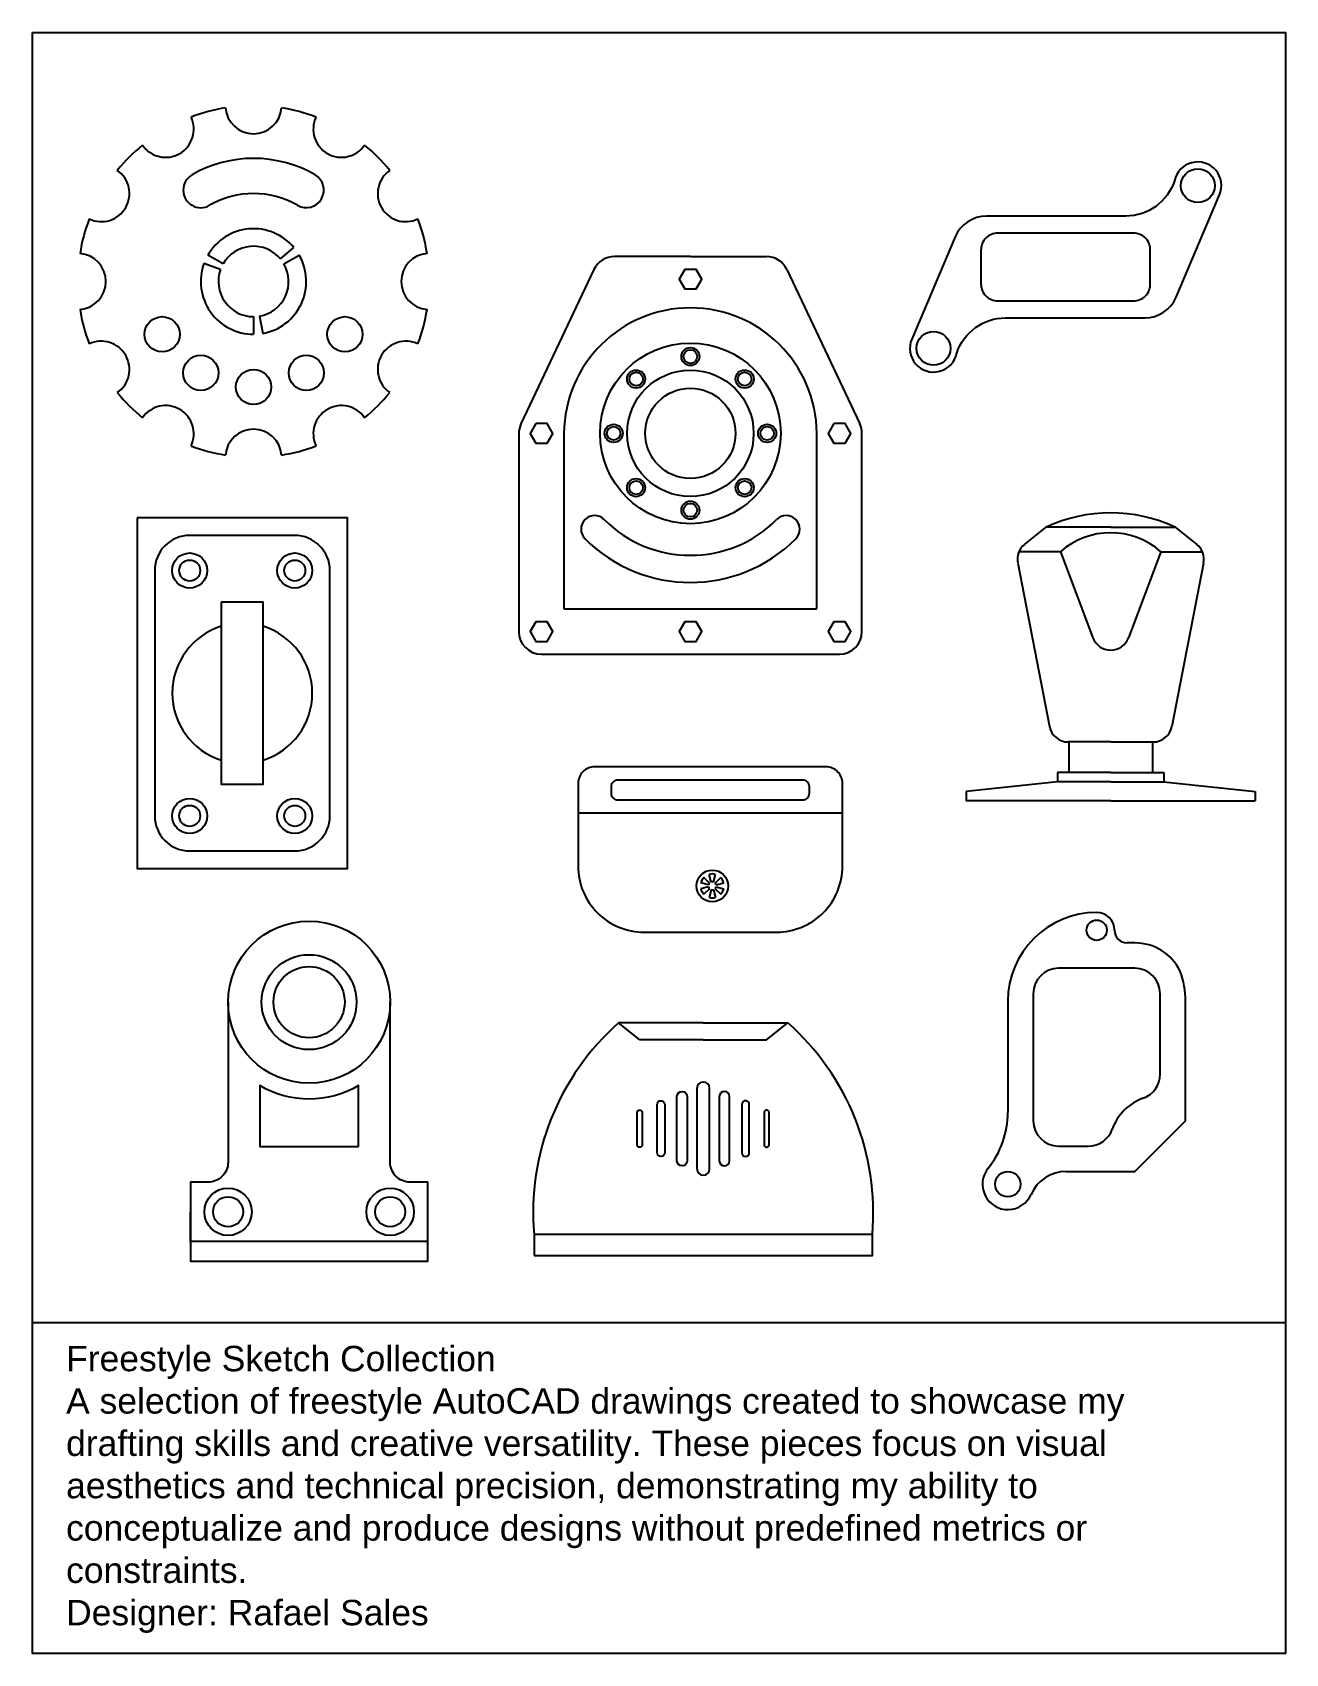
# Model space of a CAD drawing. Header units: millimetres. Extents: x 2987 to 3662, y 2041 to 2536.
# Drawn here: x 2986.8 to 3085.6, y 2041.5 to 2169.1 of the extents above; entities that cross this region are included whole.
import ezdxf

# ---------------------------------------------------------------- set-up
doc = ezdxf.new("R2010")
doc.units = ezdxf.units.MM
doc.layers.add('Dim', color=150, linetype='Continuous')
doc.styles.get("Standard").update_dxf_attribs({"font": 'arial.ttf'})

msp = doc.modelspace()

# ---------------------------------------------------------------- linework, layer by layer
for p, q in [((3001.846, 2150.889), (3000.647, 2151.582)), ((3006.367, 2151.285), (3007.428, 2152.175)), ((3006.644, 2150.889), (3007.843, 2151.582)), ((3038.662, 2151.462), (3032.673, 2151.462)), ((3038.662, 2151.462), (3044.652, 2151.462)), ((3001.642, 2150.451), (3000.341, 2150.925)), ((3031.065, 2150.445), (3025.315, 2138.305)), ((3046.259, 2150.445), (3052.01, 2138.305)), ((3004.245, 2146.734), (3004.245, 2145.349)), ((3004.726, 2146.776), (3004.967, 2145.413)), ((3025.144, 2137.543), (3025.144, 2121.934)), ((3028.701, 2137.543), (3028.701, 2123.713)), ((3048.624, 2123.713), (3048.624, 2137.543)), ((3052.181, 2121.934), (3052.181, 2137.543)), ((3064.989, 2128.788), (3066.688, 2130.154)), ((3071.774, 2130.154), (3066.688, 2130.154)), ((3071.774, 2130.154), (3076.86, 2130.154)), ((3076.86, 2130.154), (3078.559, 2128.788)), ((3067.812, 2128.221), (3064.555, 2128.221)), ((3067.812, 2128.221), (3070.373, 2121.445)), ((3075.736, 2128.221), (3073.175, 2121.445)), ((3075.736, 2128.221), (3078.993, 2128.221)), ((3064.457, 2127.334), (3066.96, 2114.454)), ((3079.091, 2127.334), (3076.588, 2114.454)), ((3028.701, 2123.713), (3048.624, 2123.713)), ((3026.922, 2120.155), (3050.402, 2120.155)), ((3071.774, 2113.242), (3068.431, 2113.242)), ((3068.478, 2113.242), (3068.478, 2110.845)), ((3071.774, 2113.242), (3075.117, 2113.242)), ((3075.07, 2113.242), (3075.07, 2110.845)), ((3067.58, 2110.845), (3067.58, 2110.096)), ((3071.774, 2110.845), (3067.58, 2110.845)), ((3071.774, 2110.845), (3075.968, 2110.845)), ((3075.968, 2110.845), (3075.968, 2110.096)), ((3067.58, 2110.096), (3060.389, 2109.347)), ((3060.389, 2109.347), (3060.389, 2108.598)), ((3071.774, 2110.096), (3067.58, 2110.096)), ((3071.774, 2110.096), (3075.968, 2110.096)), ((3075.968, 2110.096), (3083.159, 2109.347)), ((3083.159, 2109.347), (3083.159, 2108.598)), ((3071.774, 2108.598), (3060.389, 2108.598)), ((3071.774, 2108.598), (3083.159, 2108.598)), ((3050.645, 2107.635), (3029.815, 2107.635)), ((3040.308, 2102.209), (3040.146, 2102.812)), ((3040.47, 2102.209), (3040.631, 2102.812)), ((3040.087, 2101.988), (3039.483, 2102.15)), ((3040.087, 2101.826), (3039.483, 2101.664)), ((3040.168, 2102.128), (3039.726, 2102.57)), ((3040.168, 2101.686), (3039.726, 2101.244)), ((3040.308, 2101.605), (3040.146, 2101.002)), ((3040.47, 2101.605), (3040.631, 2101.002)), ((3040.61, 2102.128), (3041.052, 2102.57)), ((3040.61, 2101.686), (3041.052, 2101.244)), ((3040.691, 2101.988), (3041.294, 2102.15)), ((3040.691, 2101.826), (3041.294, 2101.664)), ((3073.672, 2095.417), (3067.672, 2095.417)), ((3065.672, 2093.417), (3065.672, 2083.417)), ((3075.672, 2087.074), (3075.672, 2093.417)), ((3039.671, 2091.124), (3033.006, 2091.124)), ((3034.672, 2089.791), (3033.006, 2091.124)), ((3039.671, 2091.124), (3046.337, 2091.124)), ((3044.67, 2089.791), (3046.337, 2091.124)), ((3039.671, 2089.791), (3034.672, 2089.791)), ((3039.671, 2089.791), (3044.67, 2089.791)), ((3067.672, 2081.417), (3070.015, 2081.417)), ((2986.824, 2067.525), (3085.553, 2067.525))]:
    msp.add_line(p, q)
for points in [[(2986.824, 2169.116), (3085.553, 2169.116), (3085.553, 2041.454), (2986.824, 2041.454)], [(3038.218, 2150.453), (3037.773, 2149.683), (3038.218, 2148.913), (3039.107, 2148.913), (3039.552, 2149.683), (3039.107, 2150.453)], [(3026.478, 2138.313), (3026.033, 2137.543), (3026.478, 2136.773), (3027.367, 2136.773), (3027.812, 2137.543), (3027.367, 2138.313)], [(3049.958, 2138.313), (3049.513, 2137.543), (3049.958, 2136.773), (3050.847, 2136.773), (3051.292, 2137.543), (3050.847, 2138.313)], [(2995.076, 2130.882), (2995.076, 2103.281), (3011.637, 2103.281), (3011.637, 2130.882)], [(3001.7, 2124.258), (3001.7, 2109.905), (3005.012, 2109.905), (3005.012, 2124.258)], [(3026.478, 2122.704), (3026.033, 2121.934), (3026.478, 2121.164), (3027.367, 2121.164), (3027.812, 2121.934), (3027.367, 2122.704)], [(3038.218, 2122.704), (3037.773, 2121.934), (3038.218, 2121.164), (3039.107, 2121.164), (3039.552, 2121.934), (3039.107, 2122.704)], [(3049.958, 2122.704), (3049.513, 2121.934), (3049.958, 2121.164), (3050.847, 2121.164), (3051.292, 2121.934), (3050.847, 2122.704)], [(3026.341, 2072.794), (3053.002, 2072.794), (3053.002, 2074.46), (3026.341, 2074.46)]]:
    msp.add_lwpolyline(points, close=True)
for points in [[(3076.803, 2157.425), (3076.803, 2157.425, -0.3210987), (3072.969, 2154.647), (3061.984, 2154.647, 0.3006474), (3059.529, 2153.024), (3056.1, 2144.971)], [(3059.648, 2143.863), (3059.648, 2143.863, -0.3210987), (3063.483, 2146.641), (3074.467, 2146.641, 0.3006474), (3076.923, 2148.264), (3080.352, 2156.316)], [(3077.257, 2095.191, 0.2852262), (3073.672, 2097.417), (3073.072, 2097.417)], [(3002.238, 2092.753), (3002.238, 2080.138, -0.4142136), (3000.68, 2078.58), (2999.279, 2078.58), (2999.279, 2072.35), (3017.968, 2072.35), (3017.968, 2078.58), (3016.567, 2078.58, -0.4142136), (3015.009, 2080.138), (3015.009, 2092.753)]]:
    msp.add_lwpolyline(points, format="xyb")
for points in [[(3062.889, 2147.975), (3073.563, 2147.975, 0.4142136), (3074.897, 2149.31), (3074.897, 2151.978, 0.4142136), (3073.563, 2153.312), (3062.889, 2153.312, 0.4142136), (3061.555, 2151.978), (3061.555, 2149.31, 0.4142136)], [(2996.456, 2126.742), (2996.456, 2107.421, 0.4142136), (2999.216, 2104.661), (3007.497, 2104.661, 0.4142136), (3010.257, 2107.421), (3010.257, 2126.742, 0.4142136), (3007.497, 2129.502), (2999.216, 2129.502, 0.4142136)], [(3035.023, 2098.262), (3045.437, 2098.262, 0.4142136), (3050.645, 2103.469), (3050.645, 2109.978, 0.4142136), (3049.343, 2111.28), (3031.117, 2111.28, 0.4142136), (3029.815, 2109.978), (3029.815, 2103.469, 0.4142136)], [(3032.94, 2108.677), (3047.52, 2108.677, 0.4142136), (3048.041, 2109.197), (3048.041, 2109.718, 0.4142136), (3047.52, 2110.239), (3032.94, 2110.239, 0.4142136), (3032.419, 2109.718), (3032.419, 2109.197, 0.4142136)], [(3012.517, 2081.384), (3012.517, 2086.189, -0.2742954), (3004.73, 2086.189), (3004.73, 2081.384)], [(3040.171, 2079.626), (3040.171, 2085.958, 1), (3039.172, 2085.958), (3039.172, 2079.626, 1)], [(3036.639, 2080.893, -1), (3036.039, 2080.893), (3036.039, 2084.692, -1), (3036.639, 2084.692)], [(3038.405, 2080.259, -1), (3037.605, 2080.259), (3037.605, 2085.325, -1), (3038.405, 2085.325)], [(3040.938, 2080.259, 1), (3041.738, 2080.259), (3041.738, 2085.325, 1), (3040.938, 2085.325)], [(3042.704, 2080.893, 1), (3043.304, 2080.893), (3043.304, 2084.692, 1), (3042.704, 2084.692)], [(3034.872, 2081.526, -1), (3034.472, 2081.526), (3034.472, 2084.059, -1), (3034.872, 2084.059)], [(3044.471, 2081.526, 1), (3044.87, 2081.526), (3044.87, 2084.059, 1), (3044.471, 2084.059)]]:
    msp.add_lwpolyline(points, format="xyb", close=True)
for points in [[(3063.672, 2092.817), (3063.672, 2084.074)], [(3068.254, 2079.417), (3073.672, 2079.417), (3077.672, 2083.417), (3077.672, 2092.817)], [(3017.968, 2073.908), (2999.279, 2073.908), (2999.279, 2076.244)]]:
    msp.add_lwpolyline(points)
for centre, radius in [((3078.633, 2157.048), 1.334), ((2997.049, 2145.349), 1.385), ((3011.441, 2145.349), 1.385), ((3057.819, 2144.239), 1.334), ((3000.091, 2142.308), 1.385), ((3008.4, 2142.308), 1.385), ((3038.662, 2137.543), 7.115), ((3038.662, 2143.591), 0.712), ((3038.662, 2143.591), 0.534), ((3004.245, 2141.195), 1.385), ((3034.386, 2141.82), 0.712), ((3038.662, 2137.543), 4.981), ((3034.386, 2141.82), 0.534), ((3042.939, 2141.82), 0.712), ((3042.939, 2141.82), 0.534), ((3038.662, 2137.543), 3.558), ((3032.615, 2137.543), 0.712), ((3032.615, 2137.543), 0.534), ((3044.71, 2137.543), 0.712), ((3044.71, 2137.543), 0.534), ((3034.386, 2133.267), 0.712), ((3034.386, 2133.267), 0.534), ((3042.939, 2133.267), 0.712), ((3042.939, 2133.267), 0.534), ((3038.662, 2131.495), 0.712), ((3038.662, 2131.495), 0.534), ((2999.216, 2126.742), 1.38), ((3007.497, 2126.742), 1.38), ((2999.216, 2126.742), 0.828), ((3007.497, 2126.742), 0.828), ((2999.216, 2107.421), 1.38), ((2999.216, 2107.421), 0.828), ((3007.497, 2107.421), 1.38), ((3007.497, 2107.421), 0.828), ((3040.389, 2101.907), 1.25), ((3008.623, 2092.753), 6.386), ((3070.672, 2098.417), 0.8), ((3008.623, 2092.753), 3.738), ((3008.623, 2092.753), 2.803), ((3063.672, 2078.417), 1), ((3002.238, 2076.244), 1.869), ((3002.238, 2076.244), 1.869), ((3002.238, 2076.244), 1.184), ((3002.238, 2076.244), 1.184), ((3015.009, 2076.244), 1.869), ((3015.009, 2076.244), 1.184)]:
    msp.add_circle(centre, radius)
for centre, radius, start, end in [((3004.245, 2149.504), 13.849, 99.17713, 110.82287), ((3004.245, 2163.353), 2.216, 184.58857, 355.41143), ((3004.245, 2149.504), 13.849, 69.17713, 80.82287), ((2997.321, 2161.498), 2.216, 214.58857, 25.41143), ((3011.17, 2161.498), 2.216, 154.58857, 325.41143), ((3004.245, 2149.504), 13.849, 129.17713, 140.82287), ((3004.245, 2149.504), 13.849, 39.17713, 50.82287), ((3004.245, 2149.504), 9.694, 60, 120), ((3078.633, 2157.048), 1.868, 336.93308, 168.36509), ((2992.252, 2156.429), 2.216, 244.58857, 55.41143), ((3000.091, 2156.7), 1.385, 120, 300), ((3008.4, 2156.7), 1.385, 240, 60), ((3016.239, 2156.429), 2.216, 124.58857, 295.41143), ((3004.245, 2149.504), 6.925, 60, 120), ((3004.245, 2149.504), 13.849, 159.17713, 170.82287), ((3004.245, 2149.504), 4.155, 40, 150), ((3004.245, 2149.504), 13.849, 9.17713, 20.82287), ((2990.396, 2149.504), 2.216, 274.58857, 85.41143), ((3004.245, 2149.504), 2.77, 40, 150), ((3004.245, 2149.504), 4.155, 280, 30), ((3018.094, 2149.504), 2.216, 94.58857, 265.41143), ((3032.673, 2149.683), 1.779, 90, 154.65382), ((3044.652, 2149.683), 1.779, 25.34618, 90), ((3004.245, 2149.504), 4.155, 160, 270), ((3004.245, 2149.504), 2.77, 160, 270), ((3004.245, 2149.504), 2.77, 280, 30), ((3004.245, 2149.504), 13.849, 189.17713, 200.82287), ((3004.245, 2149.504), 13.849, 339.17713, 350.82287), ((3038.662, 2137.464), 9.961, 0.45595, 179.54405), ((2992.252, 2142.58), 2.216, 304.58857, 115.41143), ((3016.239, 2142.58), 2.216, 64.58857, 235.41143), ((3057.819, 2144.239), 1.868, 156.93308, 348.36509), ((3004.245, 2149.504), 13.849, 219.17713, 230.82287), ((2997.321, 2137.511), 2.216, 334.58857, 145.41143), ((3011.17, 2137.511), 2.216, 34.58857, 205.41143), ((3004.245, 2149.504), 13.849, 309.17713, 320.82287), ((3004.245, 2135.655), 2.216, 4.58857, 175.41143), ((3026.922, 2137.543), 1.779, 154.65382, 180), ((3050.402, 2137.543), 1.779, 0, 25.34618), ((3004.245, 2149.504), 13.849, 249.17713, 260.82287), ((3004.245, 2149.504), 13.849, 279.17713, 290.82287), ((3031.116, 2129.996), 1.067, 45, 225), ((3038.662, 2137.543), 9.605, 225, 315), ((3046.209, 2129.996), 1.067, 315, 135), ((3071.774, 2119.302), 11.984, 64.88889, 115.11111), ((3071.774, 2123.726), 5.992, 48.60473, 131.39527), ((3038.662, 2137.543), 11.74, 225, 315), ((3065.927, 2127.62), 1.498, 128.79017, 191), ((3077.621, 2127.62), 1.498, 349, 51.20983), ((3003.356, 2117.082), 5.52, 107.4576, 252.5424), ((3003.356, 2117.082), 5.52, 287.4576, 72.5424), ((3026.922, 2121.934), 1.779, 180, 270), ((3050.402, 2121.934), 1.779, 270, 0), ((3071.774, 2121.975), 1.498, 200.70307, 339.29693), ((3068.431, 2114.739), 1.498, 191, 270), ((3075.117, 2114.739), 1.498, 270, 349), ((3040.389, 2101.907), 0.937, 75, 105), ((3040.389, 2101.907), 0.937, 135, 165), ((3040.389, 2101.907), 0.937, 195, 225), ((3040.389, 2101.907), 0.312, 135, 165), ((3040.389, 2101.907), 0.312, 195, 225), ((3040.389, 2101.907), 0.312, 75, 105), ((3040.389, 2101.907), 0.312, 255, 285), ((3040.389, 2101.907), 0.312, 15, 45), ((3040.389, 2101.907), 0.312, 315, 345), ((3040.389, 2101.907), 0.937, 15, 45), ((3040.389, 2101.907), 0.937, 315, 345), ((3040.389, 2101.907), 0.937, 255, 285), ((3070.672, 2092.817), 7, 90, 180), ((3070.672, 2098.417), 1.4, 0, 90), ((3073.072, 2098.417), 1, 180, 270), ((3067.672, 2093.417), 2, 90, 180), ((3073.672, 2093.417), 2, 0, 90), ((3070.672, 2092.817), 7, 0, 19.82164), ((3046.265, 2076.156), 19.996, 131.5342, 184.86298), ((3033.078, 2076.156), 19.996, 355.13702, 48.4658), ((3073.672, 2087.074), 2, 289.47122, 0), ((3075.672, 2081.417), 4, 109.47122, 160.52878), ((3056.672, 2084.074), 7, 321.05756, 0), ((3067.672, 2083.417), 2, 180, 270), ((3070.015, 2083.417), 2, 270, 340.52878), ((3063.672, 2078.417), 2, 141.05756, 336.42182), ((3068.254, 2076.417), 3, 90, 156.42182)]:
    msp.add_arc(centre, radius, start, end)

# ---------------------------------------------------------------- texts
at = {"layer": 'Dim', "insert": (2989.477, 2065.686), "char_height": 2, "attachment_point": 1}
msp.add_mtext_dynamic_manual_height_columns('Freestyle Sketch Collection^JA selection of freestyle AutoCAD drawings created to showcase my drafting skills and creative versatility. These pieces focus on visual aesthetics and technical precision, demonstrating my ability to conceptualize and produce designs without predefined metrics or constraints.\\PDesigner: Rafael Sales', width=92.19352, gutter_width=12.5, heights=[24.763], dxfattribs=at)

doc.saveas('drawing.dxf')
